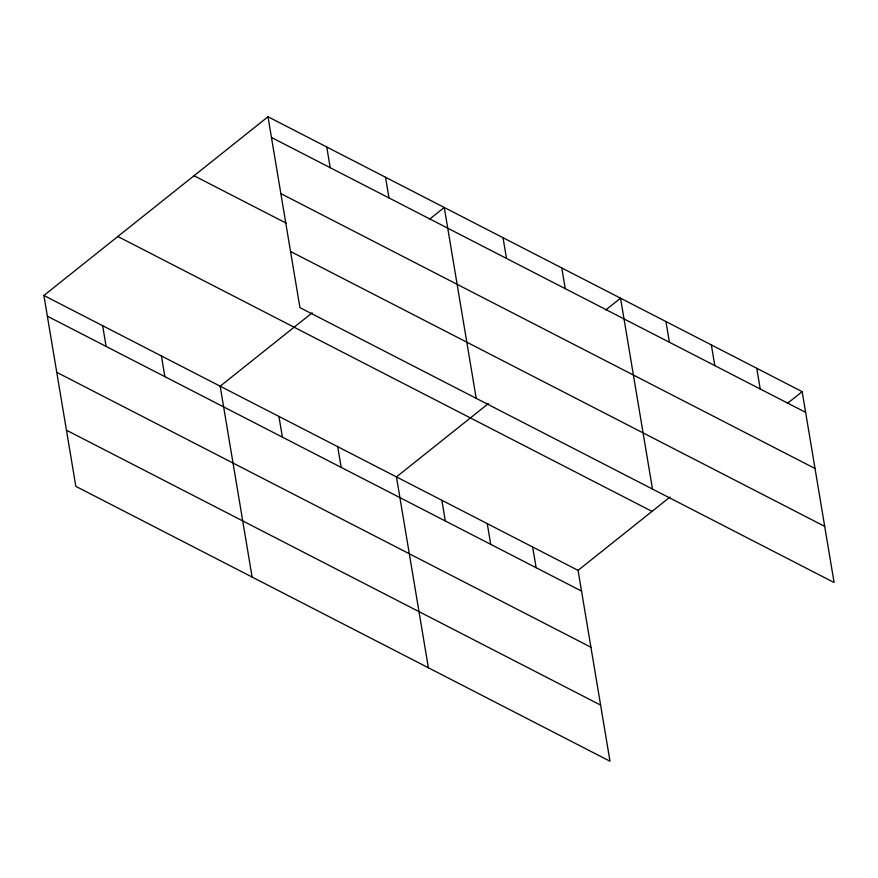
<?xml version="1.0" encoding="UTF-8"?>
<svg xmlns="http://www.w3.org/2000/svg" width="878" height="878" viewBox="0 0 878 878"><rect width="100%" height="100%" fill="white"/><g stroke="black" fill="none" stroke-linecap="round" stroke-linejoin="round"><path stroke-width="1.32" d="M43.9 295.48L578.064 570.371L610.001 761.237L75.837 486.346L43.9 295.48L267.999 116.763L802.163 391.654L834.1 582.52L299.936 307.629L267.999 116.763M312.118 312.875L220.169 386.199L252.118 577.065M429.474 219.27L444.268 207.471L476.205 398.338M488.387 403.584L396.45 476.908L428.387 667.774M605.754 309.989L620.548 298.191L652.486 489.057M578.064 570.371L670.002 497.047M787.368 403.452L802.163 391.654M271.456 137.462L805.62 412.353M280.85 193.61L815.025 468.512M194.038 175.743L286.382 223.253M290.541 251.47L824.705 526.361M117.85 236.5L652.014 511.391M47.368 316.19L581.532 591.081M56.763 372.338L590.927 647.229M66.443 430.198L600.607 705.089M756.759 368.288L760.216 388.987M711.356 344.922L714.813 365.621M665.952 321.557L669.409 342.255M561.788 267.955L565.245 288.653M503.028 237.708L506.496 258.417M532.661 547.005L536.129 567.715M487.257 523.639L490.725 544.349M441.853 500.273L445.322 520.983M385.508 177.235L388.976 197.934M326.748 146.999L330.216 167.698M337.69 446.672L341.158 467.37M278.93 416.435L282.398 437.134M161.42 355.963L164.877 376.662M102.66 325.727L106.117 346.426"/></g></svg>
